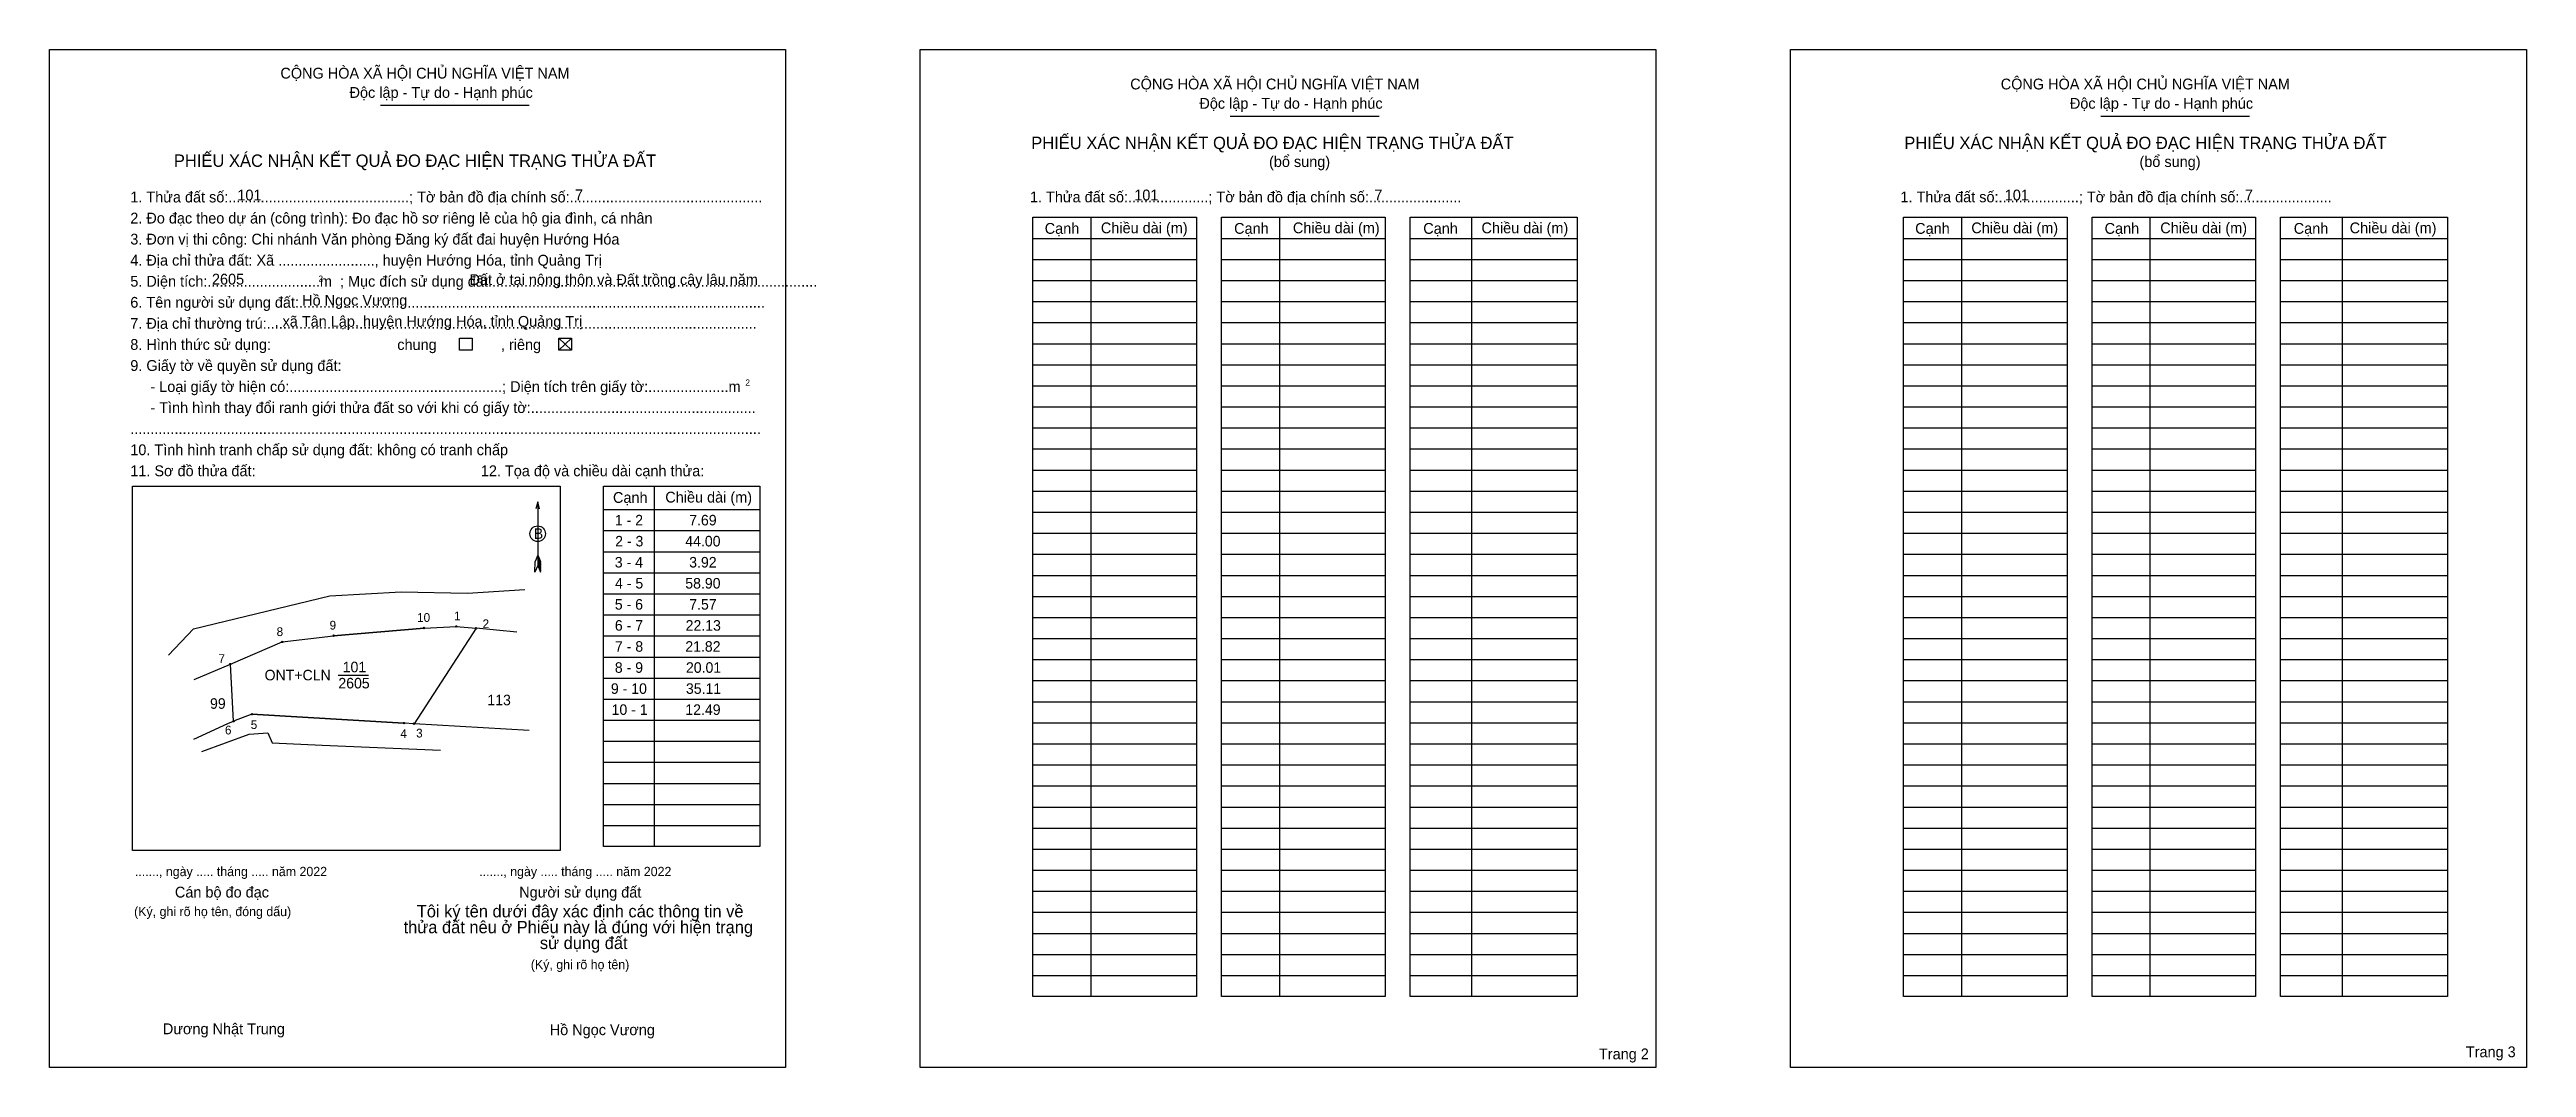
# Model space of a CAD drawing. Extents: x 546664 to 547622, y 1838529 to 1838922.
import ezdxf

# ---------------------------------------------------------------- set-up
doc = ezdxf.new("R2010")
doc.units = 0
for name, color, linetype in [('Level 1', 7, 'Continuous'), ('Level 10', 7, 'Continuous'), ('Level 11', 7, 'Continuous'), ('Level 13', 7, 'Continuous'), ('Level 2', 7, 'Continuous'), ('Level 25', 7, 'Continuous'), ('Level 48', 7, 'Continuous'), ('Level 50', 7, 'Continuous'), ('Level 52', 7, 'Continuous'), ('Level 55', 7, 'Continuous'), ('Level 6', 7, 'Continuous'), ('Level 9', 7, 'Continuous')]:
    doc.layers.add(name, color=color, linetype=linetype)

msp = doc.modelspace()

# ---------------------------------------------------------------- linework, layer by layer
at = {"layer": 'Level 1'}
for p, q in [((546664.22, 1838922.29), (546664.22, 1838922.29)), ((547000.92, 1838922.29), (547000.92, 1838922.29)), ((546792.21, 1838900.74), (546849.78, 1838900.74)), ((547120.93, 1838896.54), (547178.49, 1838896.54)), ((547457.63, 1838896.54), (547515.2, 1838896.54)), ((547067.02, 1838857.39), (547067.02, 1838555.97)), ((547139.95, 1838857.39), (547139.95, 1838555.97)), ((547214.24, 1838857.39), (547214.24, 1838555.97)), ((547403.73, 1838857.39), (547403.73, 1838555.97)), ((547476.66, 1838857.39), (547476.66, 1838555.97)), ((547550.95, 1838857.39), (547550.95, 1838555.97)), ((547044.62, 1838849.25), (547107.89, 1838849.25)), ((547117.55, 1838849.25), (547180.82, 1838849.25)), ((547190.48, 1838849.25), (547255.11, 1838849.25)), ((547381.32, 1838849.25), (547444.6, 1838849.25)), ((547454.26, 1838849.25), (547517.53, 1838849.25)), ((547527.19, 1838849.25), (547591.82, 1838849.25)), ((547044.62, 1838841.1), (547107.89, 1838841.1)), ((547117.55, 1838841.1), (547180.82, 1838841.1)), ((547190.48, 1838841.1), (547255.11, 1838841.1)), ((547381.32, 1838841.1), (547444.6, 1838841.1)), ((547454.26, 1838841.1), (547517.53, 1838841.1)), ((547527.19, 1838841.1), (547591.82, 1838841.1)), ((547044.62, 1838832.95), (547107.89, 1838832.95)), ((547044.62, 1838824.81), (547107.89, 1838824.81)), ((547117.55, 1838832.95), (547180.82, 1838832.95)), ((547117.55, 1838824.81), (547180.82, 1838824.81)), ((547190.48, 1838832.95), (547255.11, 1838832.95)), ((547190.48, 1838824.81), (547255.11, 1838824.81)), ((547381.32, 1838832.95), (547444.6, 1838832.95)), ((547381.32, 1838824.81), (547444.6, 1838824.81)), ((547454.26, 1838832.95), (547517.53, 1838832.95)), ((547454.26, 1838824.81), (547517.53, 1838824.81)), ((547527.19, 1838832.95), (547591.82, 1838832.95)), ((547527.19, 1838824.81), (547591.82, 1838824.81)), ((547044.62, 1838816.66), (547107.89, 1838816.66)), ((547117.55, 1838816.66), (547180.82, 1838816.66)), ((547190.48, 1838816.66), (547255.11, 1838816.66)), ((547381.32, 1838816.66), (547444.6, 1838816.66)), ((547454.26, 1838816.66), (547517.53, 1838816.66)), ((547527.19, 1838816.66), (547591.82, 1838816.66)), ((546861.21, 1838810.63), (546866.1, 1838806.07)), ((546861.21, 1838806.07), (546866.1, 1838810.63)), ((547044.62, 1838808.51), (547107.89, 1838808.51)), ((547117.55, 1838808.51), (547180.82, 1838808.51)), ((547190.48, 1838808.51), (547255.11, 1838808.51)), ((547381.32, 1838808.51), (547444.6, 1838808.51)), ((547454.26, 1838808.51), (547517.53, 1838808.51)), ((547527.19, 1838808.51), (547591.82, 1838808.51)), ((547044.62, 1838800.37), (547107.89, 1838800.37)), ((547117.55, 1838800.37), (547180.82, 1838800.37)), ((547190.48, 1838800.37), (547255.11, 1838800.37)), ((547381.32, 1838800.37), (547444.6, 1838800.37)), ((547454.26, 1838800.37), (547517.53, 1838800.37)), ((547527.19, 1838800.37), (547591.82, 1838800.37)), ((547044.62, 1838792.22), (547107.89, 1838792.22)), ((547117.55, 1838792.22), (547180.82, 1838792.22)), ((547190.48, 1838792.22), (547255.11, 1838792.22)), ((547381.32, 1838792.22), (547444.6, 1838792.22)), ((547454.26, 1838792.22), (547517.53, 1838792.22)), ((547527.19, 1838792.22), (547591.82, 1838792.22)), ((547044.62, 1838784.07), (547107.89, 1838784.07)), ((547117.55, 1838784.07), (547180.82, 1838784.07)), ((547190.48, 1838784.07), (547255.11, 1838784.07)), ((547381.32, 1838784.07), (547444.6, 1838784.07)), ((547454.26, 1838784.07), (547517.53, 1838784.07)), ((547527.19, 1838784.07), (547591.82, 1838784.07)), ((547044.62, 1838775.93), (547107.89, 1838775.93)), ((547044.62, 1838767.78), (547107.89, 1838767.78)), ((547117.55, 1838775.93), (547180.82, 1838775.93)), ((547117.55, 1838767.78), (547180.82, 1838767.78)), ((547190.48, 1838775.93), (547255.11, 1838775.93)), ((547190.48, 1838767.78), (547255.11, 1838767.78)), ((547381.32, 1838775.93), (547444.6, 1838775.93)), ((547381.32, 1838767.78), (547444.6, 1838767.78)), ((547454.26, 1838775.93), (547517.53, 1838775.93)), ((547454.26, 1838767.78), (547517.53, 1838767.78)), ((547527.19, 1838775.93), (547591.82, 1838775.93)), ((547527.19, 1838767.78), (547591.82, 1838767.78)), ((547044.62, 1838759.64), (547107.89, 1838759.64)), ((547117.55, 1838759.64), (547180.82, 1838759.64)), ((547190.48, 1838759.64), (547255.11, 1838759.64)), ((547381.32, 1838759.64), (547444.6, 1838759.64)), ((547454.26, 1838759.64), (547517.53, 1838759.64)), ((547527.19, 1838759.64), (547591.82, 1838759.64)), ((546696.27, 1838753.4), (546696.27, 1838753.4)), ((546898.04, 1838753.44), (546898.04, 1838614)), ((547044.62, 1838751.49), (547107.89, 1838751.49)), ((547117.55, 1838751.49), (547180.82, 1838751.49)), ((547190.48, 1838751.49), (547255.11, 1838751.49)), ((547381.32, 1838751.49), (547444.6, 1838751.49)), ((547454.26, 1838751.49), (547517.53, 1838751.49)), ((547527.19, 1838751.49), (547591.82, 1838751.49)), ((546853.03, 1838747.31), (546853.03, 1838722.67)), ((546878.49, 1838744.34), (546938.91, 1838744.34)), ((547044.62, 1838743.34), (547107.89, 1838743.34)), ((547117.55, 1838743.34), (547180.82, 1838743.34)), ((547190.48, 1838743.34), (547255.11, 1838743.34)), ((547381.32, 1838743.34), (547444.6, 1838743.34)), ((547454.26, 1838743.34), (547517.53, 1838743.34)), ((547527.19, 1838743.34), (547591.82, 1838743.34)), ((546878.49, 1838736.2), (546938.91, 1838736.2)), ((547044.62, 1838735.2), (547107.89, 1838735.2)), ((547117.55, 1838735.2), (547180.82, 1838735.2)), ((547190.48, 1838735.2), (547255.11, 1838735.2)), ((547381.32, 1838735.2), (547444.6, 1838735.2)), ((547454.26, 1838735.2), (547517.53, 1838735.2)), ((547527.19, 1838735.2), (547591.82, 1838735.2)), ((546851.95, 1838720.16), (546852, 1838724.23)), ((546853.03, 1838722.67), (546851.95, 1838720.16)), ((546853.03, 1838726.74), (546852, 1838724.23)), ((546853.03, 1838726.74), (546854.08, 1838724.23)), ((546853.03, 1838726.39), (546854.08, 1838723.86)), ((546853.03, 1838726.03), (546854.08, 1838723.51)), ((546853.03, 1838725.68), (546854.09, 1838723.14)), ((546853.03, 1838725.31), (546854.09, 1838722.78)), ((546853.03, 1838724.96), (546854.09, 1838722.41)), ((546853.03, 1838724.61), (546854.09, 1838722.04)), ((546853.03, 1838724.26), (546854.1, 1838721.68)), ((546853.03, 1838723.9), (546854.1, 1838721.31)), ((546853.03, 1838723.55), (546854.1, 1838720.94)), ((546853.03, 1838723.2), (546854.12, 1838720.59)), ((546853.03, 1838722.67), (546854.12, 1838720.16)), ((546854.12, 1838720.16), (546854.08, 1838724.23)), ((546878.49, 1838728.05), (546938.91, 1838728.05)), ((546878.49, 1838719.91), (546938.91, 1838719.91)), ((547044.62, 1838727.05), (547107.89, 1838727.05)), ((547117.55, 1838727.05), (547180.82, 1838727.05)), ((547190.48, 1838727.05), (547255.11, 1838727.05)), ((547381.32, 1838727.05), (547444.6, 1838727.05)), ((547454.26, 1838727.05), (547517.53, 1838727.05)), ((547527.19, 1838727.05), (547591.82, 1838727.05)), ((546878.49, 1838711.76), (546938.91, 1838711.76)), ((547044.62, 1838718.9), (547107.89, 1838718.9)), ((547044.62, 1838710.76), (547107.89, 1838710.76)), ((547117.55, 1838718.9), (547180.82, 1838718.9)), ((547117.55, 1838710.76), (547180.82, 1838710.76)), ((547190.48, 1838718.9), (547255.11, 1838718.9)), ((547190.48, 1838710.76), (547255.11, 1838710.76)), ((547381.32, 1838718.9), (547444.6, 1838718.9)), ((547381.32, 1838710.76), (547444.6, 1838710.76)), ((547454.26, 1838718.9), (547517.53, 1838718.9)), ((547454.26, 1838710.76), (547517.53, 1838710.76)), ((547527.19, 1838718.9), (547591.82, 1838718.9)), ((547527.19, 1838710.76), (547591.82, 1838710.76)), ((546878.49, 1838703.61), (546938.91, 1838703.61)), ((547044.62, 1838702.61), (547107.89, 1838702.61)), ((547117.55, 1838702.61), (547180.82, 1838702.61)), ((547190.48, 1838702.61), (547255.11, 1838702.61)), ((547381.32, 1838702.61), (547444.6, 1838702.61)), ((547454.26, 1838702.61), (547517.53, 1838702.61)), ((547527.19, 1838702.61), (547591.82, 1838702.61)), ((546878.49, 1838695.47), (546938.91, 1838695.47)), ((547044.62, 1838694.46), (547107.89, 1838694.46)), ((547117.55, 1838694.46), (547180.82, 1838694.46)), ((547190.48, 1838694.46), (547255.11, 1838694.46)), ((547381.32, 1838694.46), (547444.6, 1838694.46)), ((547454.26, 1838694.46), (547517.53, 1838694.46)), ((547527.19, 1838694.46), (547591.82, 1838694.46)), ((546878.49, 1838687.32), (546938.91, 1838687.32)), ((547044.62, 1838686.32), (547107.89, 1838686.32)), ((547117.55, 1838686.32), (547180.82, 1838686.32)), ((547190.48, 1838686.32), (547255.11, 1838686.32)), ((547381.32, 1838686.32), (547444.6, 1838686.32)), ((547454.26, 1838686.32), (547517.53, 1838686.32)), ((547527.19, 1838686.32), (547591.82, 1838686.32)), ((546878.49, 1838679.17), (546938.91, 1838679.17)), ((547044.62, 1838678.17), (547107.89, 1838678.17)), ((547117.55, 1838678.17), (547180.82, 1838678.17)), ((547190.48, 1838678.17), (547255.11, 1838678.17)), ((547381.32, 1838678.17), (547444.6, 1838678.17)), ((547454.26, 1838678.17), (547517.53, 1838678.17)), ((547527.19, 1838678.17), (547591.82, 1838678.17)), ((546878.49, 1838671.03), (546938.91, 1838671.03)), ((546878.49, 1838662.88), (546938.91, 1838662.88)), ((547044.62, 1838670.02), (547107.89, 1838670.02)), ((547044.62, 1838661.88), (547107.89, 1838661.88)), ((547117.55, 1838670.02), (547180.82, 1838670.02)), ((547117.55, 1838661.88), (547180.82, 1838661.88)), ((547190.48, 1838670.02), (547255.11, 1838670.02)), ((547190.48, 1838661.88), (547255.11, 1838661.88)), ((547381.32, 1838670.02), (547444.6, 1838670.02)), ((547381.32, 1838661.88), (547444.6, 1838661.88)), ((547454.26, 1838670.02), (547517.53, 1838670.02)), ((547454.26, 1838661.88), (547517.53, 1838661.88)), ((547527.19, 1838670.02), (547591.82, 1838670.02)), ((547527.19, 1838661.88), (547591.82, 1838661.88)), ((546878.49, 1838654.73), (546938.91, 1838654.73)), ((547044.62, 1838653.73), (547107.89, 1838653.73)), ((547117.55, 1838653.73), (547180.82, 1838653.73)), ((547190.48, 1838653.73), (547255.11, 1838653.73)), ((547381.32, 1838653.73), (547444.6, 1838653.73)), ((547454.26, 1838653.73), (547517.53, 1838653.73)), ((547527.19, 1838653.73), (547591.82, 1838653.73)), ((546878.49, 1838646.59), (546938.91, 1838646.59)), ((547044.62, 1838645.59), (547107.89, 1838645.59)), ((547117.55, 1838645.59), (547180.82, 1838645.59)), ((547190.48, 1838645.59), (547255.11, 1838645.59)), ((547381.32, 1838645.59), (547444.6, 1838645.59)), ((547454.26, 1838645.59), (547517.53, 1838645.59)), ((547527.19, 1838645.59), (547591.82, 1838645.59)), ((546878.49, 1838638.44), (546938.91, 1838638.44)), ((547044.62, 1838637.44), (547107.89, 1838637.44)), ((547117.55, 1838637.44), (547180.82, 1838637.44)), ((547190.48, 1838637.44), (547255.11, 1838637.44)), ((547381.32, 1838637.44), (547444.6, 1838637.44)), ((547454.26, 1838637.44), (547517.53, 1838637.44)), ((547527.19, 1838637.44), (547591.82, 1838637.44)), ((546878.49, 1838630.29), (546938.91, 1838630.29)), ((547044.62, 1838629.29), (547107.89, 1838629.29)), ((547117.55, 1838629.29), (547180.82, 1838629.29)), ((547190.48, 1838629.29), (547255.11, 1838629.29)), ((547381.32, 1838629.29), (547444.6, 1838629.29)), ((547454.26, 1838629.29), (547517.53, 1838629.29)), ((547527.19, 1838629.29), (547591.82, 1838629.29)), ((546878.49, 1838622.15), (546938.91, 1838622.15)), ((547044.62, 1838621.15), (547107.89, 1838621.15)), ((547117.55, 1838621.15), (547180.82, 1838621.15)), ((547190.48, 1838621.15), (547255.11, 1838621.15)), ((547381.32, 1838621.15), (547444.6, 1838621.15)), ((547454.26, 1838621.15), (547517.53, 1838621.15)), ((547527.19, 1838621.15), (547591.82, 1838621.15)), ((546861.74, 1838612.44), (546861.74, 1838612.44)), ((547044.62, 1838613), (547107.89, 1838613)), ((547044.62, 1838604.85), (547107.89, 1838604.85)), ((547117.55, 1838613), (547180.82, 1838613)), ((547117.55, 1838604.85), (547180.82, 1838604.85)), ((547190.48, 1838613), (547255.11, 1838613)), ((547190.48, 1838604.85), (547255.11, 1838604.85)), ((547381.32, 1838613), (547444.6, 1838613)), ((547381.32, 1838604.85), (547444.6, 1838604.85)), ((547454.26, 1838613), (547517.53, 1838613)), ((547454.26, 1838604.85), (547517.53, 1838604.85)), ((547527.19, 1838613), (547591.82, 1838613)), ((547527.19, 1838604.85), (547591.82, 1838604.85)), ((547044.62, 1838596.71), (547107.89, 1838596.71)), ((547117.55, 1838596.71), (547180.82, 1838596.71)), ((547190.48, 1838596.71), (547255.11, 1838596.71)), ((547381.32, 1838596.71), (547444.6, 1838596.71)), ((547454.26, 1838596.71), (547517.53, 1838596.71)), ((547527.19, 1838596.71), (547591.82, 1838596.71)), ((547044.62, 1838588.56), (547107.89, 1838588.56)), ((547117.55, 1838588.56), (547180.82, 1838588.56)), ((547190.48, 1838588.56), (547255.11, 1838588.56)), ((547381.32, 1838588.56), (547444.6, 1838588.56)), ((547454.26, 1838588.56), (547517.53, 1838588.56)), ((547527.19, 1838588.56), (547591.82, 1838588.56)), ((547044.62, 1838580.41), (547107.89, 1838580.41)), ((547117.55, 1838580.41), (547180.82, 1838580.41)), ((547190.48, 1838580.41), (547255.11, 1838580.41)), ((547381.32, 1838580.41), (547444.6, 1838580.41)), ((547454.26, 1838580.41), (547517.53, 1838580.41)), ((547527.19, 1838580.41), (547591.82, 1838580.41)), ((547044.62, 1838572.27), (547107.89, 1838572.27)), ((547117.55, 1838572.27), (547180.82, 1838572.27)), ((547190.48, 1838572.27), (547255.11, 1838572.27)), ((547381.32, 1838572.27), (547444.6, 1838572.27)), ((547454.26, 1838572.27), (547517.53, 1838572.27)), ((547527.19, 1838572.27), (547591.82, 1838572.27)), ((547044.62, 1838564.12), (547107.89, 1838564.12)), ((547117.55, 1838564.12), (547180.82, 1838564.12)), ((547190.48, 1838564.12), (547255.11, 1838564.12)), ((547381.32, 1838564.12), (547444.6, 1838564.12)), ((547454.26, 1838564.12), (547517.53, 1838564.12)), ((547527.19, 1838564.12), (547591.82, 1838564.12)), ((546948.9, 1838528.55), (546948.9, 1838528.55)), ((547285.59, 1838528.55), (547285.59, 1838528.55))]:
    msp.add_line(p, q, dxfattribs=at)
for points in [[(547044.62, 1838857.39), (547107.89, 1838857.39), (547107.89, 1838555.97), (547044.62, 1838555.97)], [(547117.55, 1838857.39), (547180.82, 1838857.39), (547180.82, 1838555.97), (547117.55, 1838555.97)], [(547190.48, 1838857.39), (547255.11, 1838857.39), (547255.11, 1838555.97), (547190.48, 1838555.97)], [(547381.32, 1838857.39), (547444.6, 1838857.39), (547444.6, 1838555.97), (547381.32, 1838555.97)], [(547454.26, 1838857.39), (547517.53, 1838857.39), (547517.53, 1838555.97), (547454.26, 1838555.97)], [(547527.19, 1838857.39), (547591.82, 1838857.39), (547591.82, 1838555.97), (547527.19, 1838555.97)], [(546696.27, 1838753.4), (546861.74, 1838753.4), (546861.74, 1838612.44), (546696.27, 1838612.44)], [(546878.49, 1838753.44), (546938.91, 1838753.44), (546938.91, 1838614), (546878.49, 1838614)]]:
    msp.add_lwpolyline(points, close=True, dxfattribs=at)
msp.add_lwpolyline([(546853.74, 1838744.69), (546853.03, 1838747.31), (546852.33, 1838744.69)], dxfattribs=at)
msp.add_circle((546853.03, 1838734.99), 3.01, dxfattribs=at)
at = {"layer": 'Level 10'}
msp.add_lwpolyline([(546742.5, 1838665.19), (546735.43, 1838662.49), (546734.16, 1838684.58), (546754.22, 1838693.17), (546774.09, 1838695.57), (546809.07, 1838698.53), (546821.55, 1838699.12), (546829.2, 1838698.41), (546805.21, 1838661.53), (546801.3, 1838661.76)], close=True, dxfattribs=at)
at = {"layer": 'Level 11'}
for centre in [(546754.22, 1838693.17), (546774.09, 1838695.57), (546809.07, 1838698.53), (546821.55, 1838699.12), (546829.2, 1838698.41), (546734.16, 1838684.58), (546735.43, 1838662.49), (546742.5, 1838665.19), (546742.5, 1838665.19), (546801.3, 1838661.76), (546805.21, 1838661.53)]:
    msp.add_circle(centre, 0.272, dxfattribs=at)
at = {"layer": 'Level 2'}
for points in [[(546664.21, 1838922.29), (546948.89, 1838922.29), (546948.89, 1838528.55), (546664.21, 1838528.55)], [(547000.92, 1838922.29), (547285.59, 1838922.29), (547285.59, 1838528.55), (547000.92, 1838528.55)], [(547337.62, 1838922.29), (547622.3, 1838922.29), (547622.3, 1838528.55), (547337.62, 1838528.55)]]:
    msp.add_lwpolyline(points, close=True, dxfattribs=at)
at = {"layer": 'Level 25'}
for p, q in [((546809.07, 1838698.53), (546774.09, 1838695.57)), ((546742.5, 1838665.19), (546801.3, 1838661.76))]:
    msp.add_line(p, q, dxfattribs=at)
at = {"layer": 'Level 50'}
for points in [[(546822.74, 1838810.63), (546827.63, 1838810.63), (546827.63, 1838806.07), (546822.74, 1838806.07)], [(546861.21, 1838810.63), (546866.1, 1838810.63), (546866.1, 1838806.07), (546861.21, 1838806.07)]]:
    msp.add_lwpolyline(points, close=True, dxfattribs=at)
at = {"layer": 'Level 9'}
for p, q in [((546719.87, 1838698.26), (546772.58, 1838710.92)), ((546772.58, 1838710.92), (546800.27, 1838712.5)), ((546800.27, 1838712.5), (546825.86, 1838712.02)), ((546825.86, 1838712.02), (546848.04, 1838713.4)), ((546710.28, 1838688.08), (546719.87, 1838698.26)), ((546845, 1838696.96), (546829.2, 1838698.41)), ((546720.21, 1838678.62), (546734.16, 1838684.58)), ((546775.92, 1838680.33), (546787.58, 1838680.33)), ((546720.05, 1838655.58), (546733.24, 1838661.65)), ((546733.24, 1838661.65), (546735.43, 1838662.49)), ((546723.07, 1838650.78), (546741.48, 1838657.45)), ((546741.48, 1838657.45), (546748.61, 1838657.98)), ((546748.61, 1838657.98), (546750.35, 1838654.08)), ((546750.35, 1838654.08), (546769.73, 1838653.25)), ((546769.73, 1838653.25), (546815.46, 1838651.32)), ((546849.72, 1838658.93), (546805.21, 1838661.53))]:
    msp.add_line(p, q, dxfattribs=at)

# ---------------------------------------------------------------- texts
at = {"layer": 'Level 1'}
for s, height, p in [('CỘNG HÒA XÃ HỘI CHỦ NGHĨA VIỆT NAM', 4.1816, (546753.51, 1838911.06)), ('CỘNG HÒA XÃ HỘI CHỦ NGHĨA VIỆT NAM', 4.1816, (547082.23, 1838906.86)), ('CỘNG HÒA XÃ HỘI CHỦ NGHĨA VIỆT NAM', 4.1816, (547418.94, 1838906.86)), ('Độc lập - Tự do - Hạnh phúc', 4.1816, (546780.26, 1838903.6)), ('Độc lập - Tự do - Hạnh phúc', 4.1816, (547108.98, 1838899.39)), ('Độc lập - Tự do - Hạnh phúc', 4.1816, (547445.69, 1838899.39)), ('PHIẾU XÁC NHẬN KẾT QUẢ ĐO ĐẠC HIỆN TRẠNG THỬA ĐẤT', 4.7795, (546712.31, 1838876.92)), ('PHIẾU XÁC NHẬN KẾT QUẢ ĐO ĐẠC HIỆN TRẠNG THỬA ĐẤT', 4.7795, (547043.94, 1838883.79)), ('PHIẾU XÁC NHẬN KẾT QUẢ ĐO ĐẠC HIỆN TRẠNG THỬA ĐẤT', 4.7795, (547381.64, 1838883.79)), ('(bổ sung)', 4.182, (547135.92, 1838876.85)), ('(bổ sung)', 4.182, (547472.62, 1838876.85)), ('1. Thửa đất số:.............................................; Tờ bản đồ địa chính số:................................................', 4.18159, (546695.45, 1838863.15)), ('1. Thửa đất số:....................; Tờ bản đồ địa chính số:.......................', 4.1816, (547043.44, 1838863.19)), ('1. Thửa đất số:....................; Tờ bản đồ địa chính số:.......................', 4.1816, (547380.15, 1838863.19)), ('2. Đo đạc theo dự án (công trình): Đo đạc hồ sơ riêng lẻ của hộ gia đình, cá nhân', 4.1816, (546695.45, 1838855)), ('Cạnh', 4.182, (547049.15, 1838851.01)), ('Chiều dài (m)', 4.1816, (547070.87, 1838851.22)), ('Cạnh', 4.182, (547122.42, 1838851.01)), ('Chiều dài (m)', 4.1816, (547145.15, 1838851.22)), ('Cạnh', 4.182, (547195.58, 1838851.01)), ('Chiều dài (m)', 4.1816, (547218.09, 1838851.22)), ('Cạnh', 4.182, (547385.85, 1838851.01)), ('Chiều dài (m)', 4.1816, (547407.57, 1838851.22)), ('Cạnh', 4.182, (547459.13, 1838851.01)), ('Chiều dài (m)', 4.1816, (547480.66, 1838851.22)), ('Cạnh', 4.182, (547532.28, 1838851.01)), ('Chiều dài (m)', 4.1816, (547553.92, 1838851.22)), ('3. Đơn vị thi công: Chi nhánh Văn phòng Đăng ký đất đai huyện Hướng Hóa', 4.1816, (546695.45, 1838846.86)), ('4. Địa chỉ thửa đất: Xã ........................, huyện Hướng Hóa, tỉnh Quảng Trị', 4.1816, (546695.45, 1838838.71)), ('5. Diện tích:............................m  ; Mục đích sử dụng đất:.................................................................................', 4.18159, (546695.45, 1838830.56)), ('2', 2.39, (546768.23, 1838832.47)), ('6. Tên người sử dụng đất:....................................................................................................................', 4.18159, (546695.45, 1838822.42)), ('7. Địa chỉ thường trú:..........................................................................................................................', 4.18159, (546695.45, 1838814.27)), ('chung                , riêng', 4.1816, (546798.72, 1838806.08)), ('9. Giấy tờ về quyền sử dụng đất:', 4.1816, (546695.45, 1838797.98)), ('     - Loại giấy tờ hiện có:.....................................................; Diện tích trên giấy tờ:....................m', 4.18159, (546695.45, 1838789.83)), ('     - Tình hình thay đổi ranh giới thửa đất so với khi có giấy tờ:........................................................', 4.18159, (546695.45, 1838781.69)), ('2', 2.39, (546933.37, 1838792.28)), ('10. Tình hình tranh chấp sử dụng đất: không có tranh chấp', 4.1816, (546695.45, 1838765.39)), ('.............................................................................................................................................................', 4.18159, (546695.45, 1838773.54)), ('11. Sơ đồ thửa đất:', 4.1816, (546695.45, 1838757.25)), ('12. Tọa độ và chiều dài cạnh thửa:', 4.1816, (546831.04, 1838757.25)), ('Cạnh', 4.182, (546882.16, 1838746.93)), ('Chiều dài (m)', 4.1816, (546902.39, 1838747.06)), ('B', 4.07, (546851.53, 1838733.01)), ('......., ngày ..... tháng ..... năm 2022', 3.5844, (546697.23, 1838602.56)), ('......., ngày ..... tháng ..... năm 2022', 3.5844, (546830.41, 1838602.56)), ('Cán bộ đo đạc', 4.1816, (546712.71, 1838594.28)), ('Người sử dụng đất', 4.1816, (546845.89, 1838594.28)), ('(Ký, ghi rõ họ tên, đóng dấu)', 3.5844, (546696.92, 1838587.08)), ('thửa đất nêu ở Phiếu này là đúng với hiện trạng', 4.7518, (546801.16, 1838580.47)), ('Tôi ký tên dưới đây xác định các thông tin về', 4.7518, (546806.25, 1838586.61)), ('sử dụng đất', 4.7518, (546853.88, 1838574.35)), ('(Ký, ghi rõ họ tên)', 3.5844, (546850.37, 1838566.57)), ('Dương Nhật Trung', 4.1816, (546708.05, 1838541.41)), ('Trang 2', 4.182, (547263.55, 1838531.7)), ('Trang 3', 4.182, (547598.85, 1838532.51))]:
    msp.add_text(s, height=height, dxfattribs=at).set_placement(p)
at = {"layer": 'Level 13'}
for s, p in [('ONT+CLN', (546747.41, 1838678.29)), ('101', (546777.61, 1838681.42)), ('2605', (546775.93, 1838675.17))]:
    msp.add_text(s, height=4.073, dxfattribs=at).set_placement(p)
at = {"layer": 'Level 48'}
msp.add_text('8. Hình thức sử dụng:', height=4.1817, dxfattribs=at).set_placement((546695.45, 1838806.13))
at = {"layer": 'Level 52'}
for s, p in [('1 - 2', (546882.88, 1838738.23)), ('7.69', (546911.64, 1838738.23)), ('2 - 3', (546883, 1838730.09)), ('44.00', (546910.12, 1838730.09)), ('3 - 4', (546882.86, 1838721.94)), ('3.92', (546911.64, 1838721.94)), ('4 - 5', (546882.95, 1838713.8)), ('5 - 6', (546882.87, 1838705.65)), ('58.90', (546910.12, 1838713.8)), ('7.57', (546911.65, 1838705.65)), ('6 - 7', (546882.89, 1838697.5)), ('22.13', (546910.26, 1838697.5)), ('7 - 8', (546882.92, 1838689.36)), ('21.82', (546910.13, 1838689.36)), ('8 - 9', (546882.88, 1838681.21)), ('20.01', (546910.38, 1838681.21)), ('99', (546726.29, 1838667.29)), ('113', (546833.56, 1838668.65)), ('9 - 10', (546881.35, 1838673.06)), ('35.11', (546910.38, 1838673.06)), ('10 - 1', (546881.62, 1838664.92)), ('12.49', (546910.14, 1838664.92))]:
    msp.add_text(s, height=4.073, dxfattribs=at).set_placement(p)
at = {"layer": 'Level 55'}
for s, p in [('8', (546754.18, 1838693.17)), ('9', (546774.04, 1838695.57)), ('10', (546808.97, 1838698.53)), ('1', (546821.51, 1838699.12)), ('2', (546829.16, 1838698.41)), ('7', (546734.12, 1838684.58)), ('6', (546735.38, 1838662.49)), ('5', (546742.46, 1838665.19)), ('4', (546801.25, 1838661.76)), ('3', (546805.17, 1838661.53))]:
    msp.add_text(s, height=0.136, dxfattribs=at).set_placement(p)
at = {"layer": 'Level 6'}
for s, height, p in [('101', 4.182, (546736.87, 1838863.92)), ('7', 4.18, (546867.45, 1838863.99)), ('101', 4.182, (547083.79, 1838863.92)), ('7', 4.18, (547176.68, 1838863.95)), ('101', 4.182, (547420.5, 1838863.92)), ('7', 4.18, (547513.38, 1838863.95)), ('2605', 4.182, (546727.04, 1838831.38)), ('Đất ở tại nông thôn và Đất trồng cây lâu năm', 4.1818, (546826.67, 1838831.22)), ('Hồ Ngọc Vương', 4.1818, (546761.92, 1838823.21)), (', xã Tân Lập, huyện Hướng Hóa, tỉnh Quảng Trị', 4.1818, (546751.24, 1838815.05)), ('Hồ Ngọc Vương', 4.1818, (546857.69, 1838541.04))]:
    msp.add_text(s, height=height, dxfattribs=at).set_placement(p)
at = {"layer": 'Level 9'}
for s, height, p in [('9', 3.39, (546772.53, 1838697.92)), ('10', 3.394, (546806.38, 1838700.9)), ('1', 3.39, (546820.7, 1838701.5)), ('2', 3.39, (546831.72, 1838698.49)), ('8', 3.39, (546752.05, 1838695.41)), ('7', 3.39, (546729.56, 1838685.02)), ('5', 3.39, (546742.03, 1838659.47)), ('6', 3.39, (546732.06, 1838657.37)), ('4', 3.39, (546799.9, 1838656)), ('3', 3.39, (546806.01, 1838656.2))]:
    msp.add_text(s, height=height, dxfattribs=at).set_placement(p)

doc.saveas('drawing.dxf')
